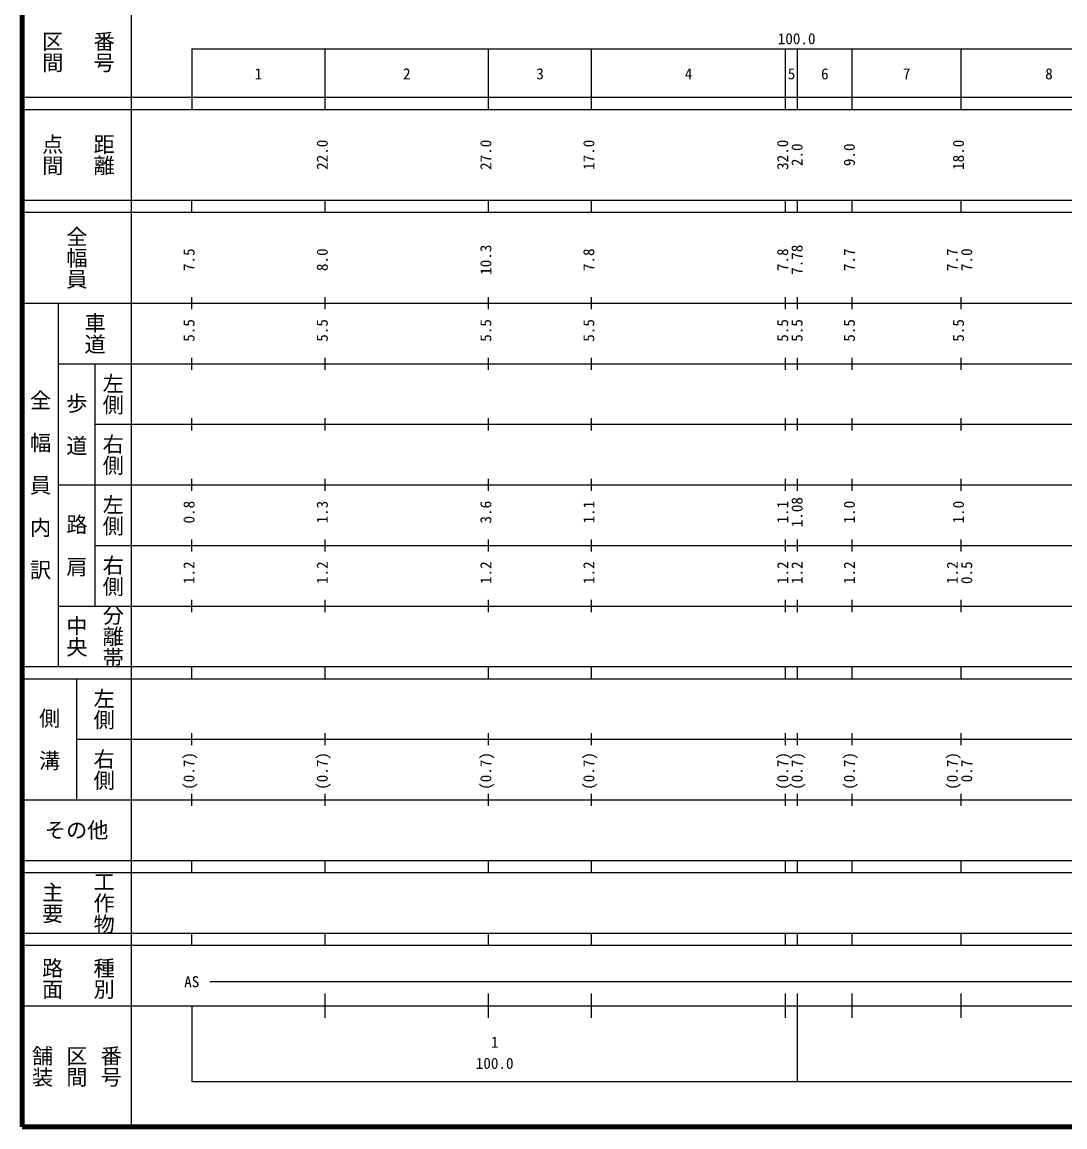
# Model space of a CAD drawing. Units: millimetres on the paper, enlarged 1000 times. Extents: x 40000 to 680000, y 20000 to 380000.
# Drawn here: x 40000 to 212122, y 20000 to 202409 of the extents above; entities that cross this region are included whole.
import ezdxf
from ezdxf.enums import TextEntityAlignment as Align

# ---------------------------------------------------------------- set-up
doc = ezdxf.new("R2010")
doc.units = ezdxf.units.MM
doc.header["$LTSCALE"] = 1000
doc.layers.add('M-TTL', color=2, linetype='Continuous', lineweight=140)
doc.layers.add('M-TTL-BAND', color=7, linetype='Continuous', lineweight=25)
doc.styles.add('@ＭＳ ゴシック', font='')
doc.styles.add('ＭＳ ゴシック', font='')
doc.styles.get('@ＭＳ ゴシック').set_extended_font_data('@MS Gothic')
doc.styles.get('ＭＳ ゴシック').set_extended_font_data('MS Gothic')

msp = doc.modelspace()

# ---------------------------------------------------------------- linework, layer by layer
at = {"layer": 'M-TTL'}
for p, q in [((40000, 380000), (40000, 20000)), ((40000, 20000), (680000, 20000))]:
    msp.add_line(p, q, dxfattribs=at)
at = {"layer": 'M-TTL-BAND'}
for p, q in [((58000, 370000), (58000, 20000)), ((68000, 198000), (579000, 198000)), ((68000, 198000), (68000, 188000)), ((90000, 188000), (90000, 198000)), ((117000, 188000), (117000, 198000)), ((134000, 188000), (134000, 198000)), ((166000, 188000), (166000, 198000)), ((168000, 188000), (168000, 198000)), ((177000, 188000), (177000, 198000)), ((195000, 188000), (195000, 198000)), ((40000, 190000), (579000, 190000)), ((40000, 188000), (579000, 188000)), ((40000, 173000), (579000, 173000)), ((68000, 171000), (68000, 173000)), ((90000, 171000), (90000, 173000)), ((117000, 171000), (117000, 173000)), ((134000, 171000), (134000, 173000)), ((166000, 171000), (166000, 173000)), ((168000, 171000), (168000, 173000)), ((177000, 171000), (177000, 173000)), ((195000, 171000), (195000, 173000)), ((40000, 171000), (579000, 171000)), ((68000, 155000), (68000, 157000)), ((90000, 155000), (90000, 157000)), ((117000, 155000), (117000, 157000)), ((134000, 155000), (134000, 157000)), ((166000, 155000), (166000, 157000)), ((168000, 155000), (168000, 157000)), ((177000, 155000), (177000, 157000)), ((195000, 155000), (195000, 157000)), ((40000, 156000), (579000, 156000)), ((46000, 96000), (46000, 156000)), ((46000, 146000), (579000, 146000)), ((52000, 146000), (52000, 106000)), ((68000, 145000), (68000, 147000)), ((90000, 145000), (90000, 147000)), ((117000, 145000), (117000, 147000)), ((134000, 145000), (134000, 147000)), ((166000, 145000), (166000, 147000)), ((168000, 145000), (168000, 147000)), ((177000, 145000), (177000, 147000)), ((195000, 145000), (195000, 147000)), ((68000, 135000), (68000, 137000)), ((90000, 135000), (90000, 137000)), ((117000, 135000), (117000, 137000)), ((134000, 135000), (134000, 137000)), ((166000, 135000), (166000, 137000)), ((168000, 135000), (168000, 137000)), ((177000, 135000), (177000, 137000)), ((195000, 135000), (195000, 137000)), ((52000, 136000), (579000, 136000)), ((46000, 126000), (579000, 126000)), ((68000, 125000), (68000, 127000)), ((90000, 125000), (90000, 127000)), ((117000, 125000), (117000, 127000)), ((134000, 125000), (134000, 127000)), ((166000, 125000), (166000, 127000)), ((168000, 125000), (168000, 127000)), ((177000, 125000), (177000, 127000)), ((195000, 125000), (195000, 127000)), ((68000, 115000), (68000, 117000)), ((90000, 115000), (90000, 117000)), ((117000, 115000), (117000, 117000)), ((134000, 115000), (134000, 117000)), ((166000, 115000), (166000, 117000)), ((168000, 115000), (168000, 117000)), ((177000, 115000), (177000, 117000)), ((195000, 115000), (195000, 117000)), ((52000, 116000), (579000, 116000)), ((46000, 106000), (579000, 106000)), ((68000, 105000), (68000, 107000)), ((90000, 105000), (90000, 107000)), ((117000, 105000), (117000, 107000)), ((134000, 105000), (134000, 107000)), ((166000, 105000), (166000, 107000)), ((168000, 105000), (168000, 107000)), ((177000, 105000), (177000, 107000)), ((195000, 105000), (195000, 107000)), ((40000, 96000), (579000, 96000)), ((68000, 94000), (68000, 96000)), ((90000, 94000), (90000, 96000)), ((117000, 94000), (117000, 96000)), ((134000, 94000), (134000, 96000)), ((166000, 94000), (166000, 96000)), ((168000, 94000), (168000, 96000)), ((177000, 94000), (177000, 96000)), ((195000, 94000), (195000, 96000)), ((40000, 94000), (579000, 94000)), ((49000, 94000), (49000, 74000)), ((49000, 84000), (579000, 84000)), ((68000, 83000), (68000, 85000)), ((90000, 83000), (90000, 85000)), ((117000, 83000), (117000, 85000)), ((134000, 83000), (134000, 85000)), ((166000, 83000), (166000, 85000)), ((168000, 83000), (168000, 85000)), ((177000, 83000), (177000, 85000)), ((195000, 83000), (195000, 85000)), ((68000, 73000), (68000, 75000)), ((90000, 73000), (90000, 75000)), ((117000, 73000), (117000, 75000)), ((134000, 73000), (134000, 75000)), ((166000, 73000), (166000, 75000)), ((168000, 73000), (168000, 75000)), ((177000, 73000), (177000, 75000)), ((195000, 73000), (195000, 75000)), ((40000, 74000), (579000, 74000)), ((40000, 64000), (579000, 64000)), ((68000, 62000), (68000, 64000)), ((90000, 62000), (90000, 64000)), ((117000, 62000), (117000, 64000)), ((134000, 62000), (134000, 64000)), ((166000, 62000), (166000, 64000)), ((168000, 62000), (168000, 64000)), ((177000, 62000), (177000, 64000)), ((195000, 62000), (195000, 64000)), ((40000, 62000), (579000, 62000)), ((40000, 52000), (579000, 52000)), ((68000, 50000), (68000, 52000)), ((90000, 50000), (90000, 52000)), ((117000, 50000), (117000, 52000)), ((134000, 50000), (134000, 52000)), ((166000, 50000), (166000, 52000)), ((168000, 50000), (168000, 52000)), ((177000, 50000), (177000, 52000)), ((195000, 50000), (195000, 52000)), ((40000, 50000), (579000, 50000)), ((71000, 44000), (565000, 44000)), ((90000, 38000), (90000, 42000)), ((117000, 38000), (117000, 42000)), ((134000, 38000), (134000, 42000)), ((166000, 38000), (166000, 42000)), ((168000, 27500), (168000, 42000)), ((177000, 38000), (177000, 42000)), ((195000, 38000), (195000, 42000)), ((40000, 40000), (579000, 40000)), ((68000, 40000), (68000, 27500)), ((68000, 27500), (579000, 27500))]:
    msp.add_line(p, q, dxfattribs=at)

# ---------------------------------------------------------------- texts
at = {"layer": 'M-TTL-BAND', "style": '@ＭＳ ゴシック'}
for s, p in [('番号', (53500, 197500)), ('区間', (45000, 197500)), ('点間', (45000, 180500)), ('距離', (53500, 180500)), ('全幅員', (49000, 163500)), ('車道', (52000, 151000)), ('左側', (55000, 141000)), ('全\u3000幅\u3000員\u3000内\u3000訳', (43000, 126000)), ('歩\u3000道', (49000, 136000)), ('右側', (55000, 131000)), ('左側', (55000, 121000)), ('路\u3000肩', (49000, 116000)), ('右側', (55000, 111000)), ('分離帯', (55000, 101000)), ('中央', (49000, 101000)), ('左側', (53500, 89000)), ('側\u3000溝', (44500, 84000)), ('右側', (53500, 79000)), ('主要', (45000, 57000)), ('工作物', (53500, 57000)), ('路面', (45000, 44500)), ('種別', (53500, 44500)), ('舗装', (43333, 30000)), ('区間', (49000, 30000)), ('番号', (54667, 30000))]:
    msp.add_text(s, height=2566, rotation=270, dxfattribs=at).set_placement(p, align=Align.MIDDLE_CENTER)
at = {"layer": 'M-TTL-BAND', "style": 'ＭＳ ゴシック'}
for s, p in [('100.0', (167844, 198195)), ('1', (79000, 192405)), ('2', (103500, 192405)), ('3', (125500, 192405)), ('4', (150000, 192405)), ('5', (167000, 192405)), ('6', (172500, 192405)), ('7', (186000, 192405)), ('8', (209500, 192405)), ('AS', (68000, 42500)), ('1', (118000, 32523)), ('100.0', (118000, 29033))]:
    msp.add_text(s, height=1833, dxfattribs=at).set_placement(p, align=Align.BOTTOM_CENTER)
for s, p in [('22.0', (91000, 180500)), ('27.0', (118000, 180500)), ('17.0', (135000, 180500)), ('32.0', (167000, 180500)), ('18.0', (196000, 180500)), ('2.0', (169365, 180500)), ('9.0', (178000, 180500)), ('7.5', (69000, 163174)), ('8.0', (91000, 163174)), ('10.3', (118000, 163174)), ('7.8', (135000, 163174)), ('7.8', (167000, 163174)), ('7.78', (169365, 163174)), ('7.7', (178000, 163174)), ('7.7', (195000, 163174)), ('7.0', (197370, 163174)), ('5.5', (69000, 151500)), ('5.5', (91000, 151500)), ('5.5', (118000, 151500)), ('5.5', (135000, 151500)), ('5.5', (167000, 151500)), ('5.5', (169365, 151500)), ('5.5', (178000, 151500)), ('5.5', (196000, 151500)), ('0.8', (69000, 121500)), ('1.3', (91000, 121500)), ('3.6', (118000, 121500)), ('1.1', (135000, 121500)), ('1.1', (167000, 121500)), ('1.08', (169365, 121500)), ('1.0', (178000, 121500)), ('1.0', (196000, 121500)), ('1.2', (69000, 111500)), ('1.2', (91000, 111500)), ('1.2', (118000, 111500)), ('1.2', (135000, 111500)), ('1.2', (167000, 111500)), ('1.2', (169365, 111500)), ('1.2', (178000, 111500)), ('1.2', (195000, 111500)), ('0.5', (197370, 111500)), ('(0.7)', (69000, 78764)), ('(0.7)', (91000, 78764)), ('(0.7)', (118000, 78764)), ('(0.7)', (135000, 78764)), ('(0.7)', (167000, 78764)), ('(0.7)', (169365, 78764)), ('(0.7)', (178000, 78764)), ('(0.7)', (195000, 78764)), ('0.7', (197370, 78764))]:
    msp.add_text(s, height=1833, rotation=90, dxfattribs=at).set_placement(p, align=Align.BOTTOM_CENTER)
msp.add_text('その他', height=2566, dxfattribs=at).set_placement((49000, 69000), align=Align.MIDDLE_CENTER)

doc.saveas('drawing.dxf')
